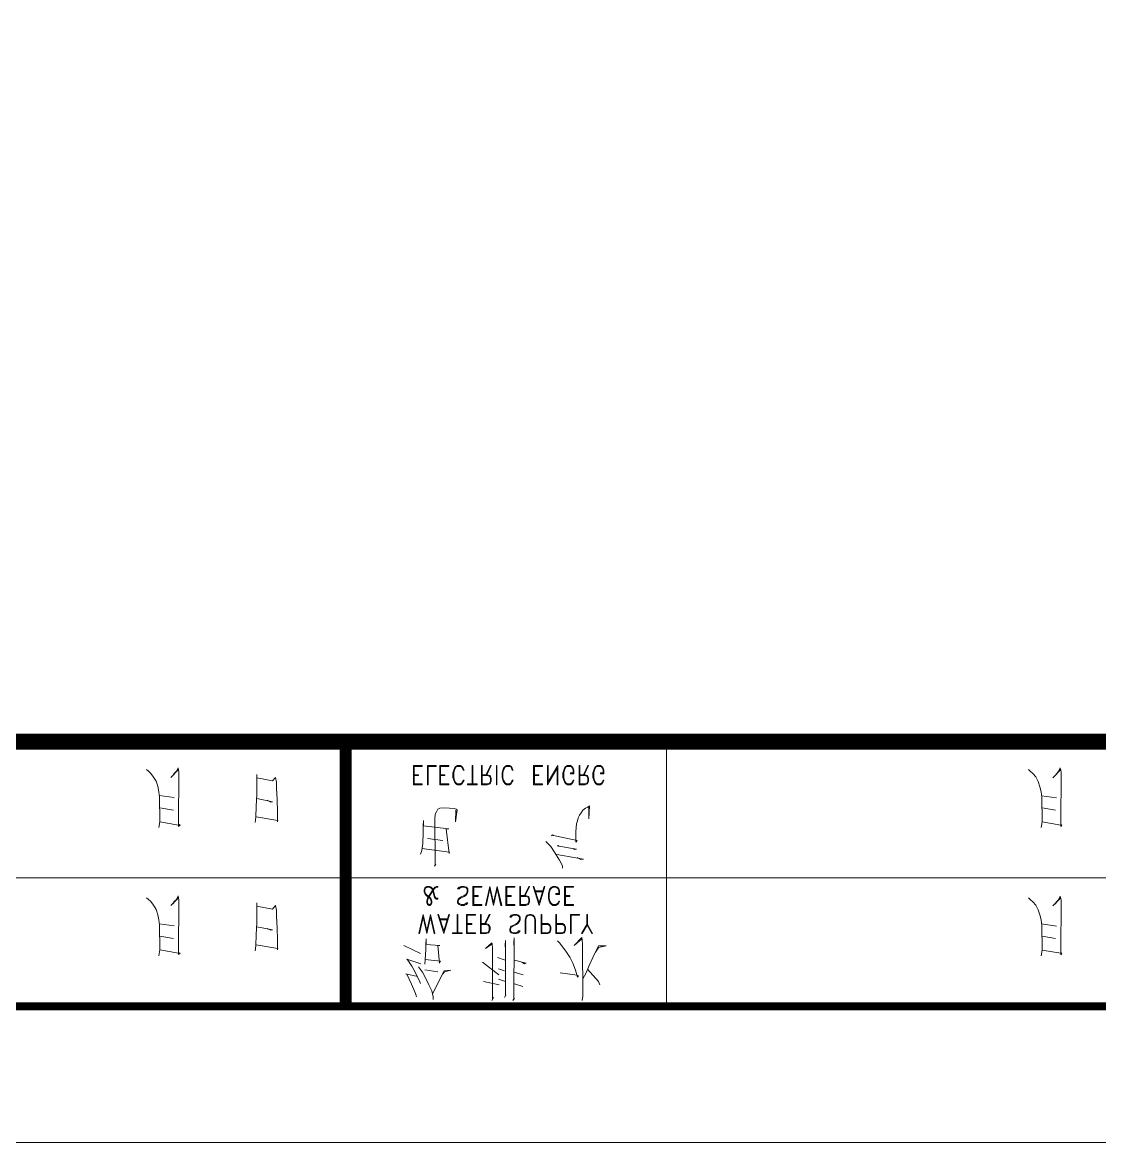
# Model space of a CAD drawing. Extents: x 1332633 to 1595679, y 264824 to 640777.
# Drawn here: x 1530234 to 1533592, y 266346 to 269838 of the extents above; entities that cross this region are included whole.
import ezdxf
from ezdxf.enums import TextEntityAlignment as Align

# ---------------------------------------------------------------- set-up
doc = ezdxf.new("R2010")
doc.units = 0
doc.header["$LTSCALE"] = 1000
doc.header["$MEASUREMENT"] = 0
doc.layers.add('_公共_图框', color=4, linetype='CONTINUOUS', lineweight=5)
doc.layers.add('A-Wall(建筑墙)', color=255, linetype='CONTINUOUS')
doc.styles.add('图框文字', font='SIMKAI.TTF')

# ---------------------------------------------------------------- blocks, each defined once
blk = doc.blocks.new('qqwqw')
at = {"layer": '_公共_图框'}
for p, q in [((-62250, 28600), (-62250, 17600)), ((-62489.8, 22579.4), (-62484.6, 22583.1)), ((-62484.6, 22579.4), (-62489.8, 22579.4)), ((-62484.6, 22583.1), (-62483.1, 22579.4)), ((-62475, 22521.5), (-62484.6, 22579.4)), ((-62483.1, 22579.4), (-62319.8, 22580.9)), ((-62431.2, 22521.5), (-62439.3, 22563.1)), ((-62400, 22566), (-62393.3, 22519.3)), ((-62336.9, 22554.2), (-62311.7, 22579.4)), ((-62327.2, 22564.6), (-62336.9, 22554.2)), ((-62325.8, 22564.6), (-62327.2, 22564.6)), ((-62318.3, 22572), (-62325.8, 22564.6)), ((-62319.8, 22580.9), (-62307.2, 22577.9)), ((-62307.2, 22577.9), (-62318.3, 22572)), ((-62089.7, 22579.4), (-62085.2, 22583.1)), ((-62085.2, 22579.4), (-62089.7, 22579.4)), ((-62085.2, 22583.1), (-62083.8, 22579.4)), ((-62075.6, 22521.5), (-62085.2, 22579.4)), ((-62083.8, 22579.4), (-61919.7, 22580.9)), ((-62031.8, 22521.5), (-62039.2, 22563.1)), ((-61999.9, 22566), (-61993.9, 22519.3)), ((-61937.5, 22554.2), (-61912.3, 22579.4)), ((-61927.9, 22564.6), (-61937.5, 22554.2)), ((-61926.4, 22564.6), (-61927.9, 22564.6)), ((-61918.2, 22572), (-61926.4, 22564.6)), ((-61919.7, 22580.9), (-61907.1, 22577.9)), ((-61907.1, 22577.9), (-61918.2, 22572)), ((-62492.8, 22517.8), (-62475, 22521.5)), ((-62475, 22521.5), (-62492.8, 22517.8)), ((-62446.8, 22521.5), (-62475, 22521.5)), ((-62423.7, 22520), (-62446.8, 22521.5)), ((-62420, 22520), (-62423.7, 22520)), ((-62398.5, 22520), (-62420, 22520)), ((-62380.7, 22517.8), (-62398.5, 22520)), ((-62365.1, 22514.1), (-62380.7, 22517.8)), ((-62349.5, 22508.9), (-62365.1, 22514.1)), ((-62335.4, 22501.5), (-62349.5, 22508.9)), ((-62324.3, 22492.5), (-62335.4, 22501.5)), ((-62318.3, 22485.1), (-62324.3, 22492.5)), ((-62092.7, 22517.8), (-62075.6, 22521.5)), ((-62075.6, 22521.5), (-62092.7, 22517.8)), ((-62047.4, 22521.5), (-62075.6, 22521.5)), ((-62023.6, 22520), (-62047.4, 22521.5)), ((-62020.7, 22520), (-62023.6, 22520)), ((-61998.4, 22520), (-62020.7, 22520)), ((-61981.3, 22517.8), (-61998.4, 22520)), ((-61965.7, 22514.1), (-61981.3, 22517.8)), ((-61949.4, 22508.9), (-61965.7, 22514.1)), ((-61935.3, 22501.5), (-61949.4, 22508.9)), ((-61924.9, 22492.5), (-61935.3, 22501.5)), ((-61918.2, 22485.1), (-61924.9, 22492.5)), ((-62311.7, 22478.4), (-62318.3, 22485.1)), ((-61912.3, 22478.4), (-61918.2, 22485.1)), ((-61825, 21350), (-62650, 21350)), ((-62461.9, 21162.3), (-62466.6, 21138.6)), ((-62461.9, 21138.6), (-62461.9, 21162.3)), ((-62583.4, 21142.6), (-62572.4, 21138.6)), ((-62572.4, 21138.6), (-62534.2, 21104.4)), ((-62498.4, 21121.2), (-62471.8, 21133.4)), ((-62481, 21128.7), (-62465.4, 21139.7)), ((-62471.8, 21133.4), (-62461.9, 21138.6)), ((-61956.6, 21149), (-61959.5, 21144.3)), ((-61959.5, 21144.3), (-61959.5, 21135.1)), ((-61959.5, 21135.1), (-61956.6, 21130.5)), ((-61950.8, 21153), (-61956.6, 21149)), ((-61953.7, 21149), (-61956.6, 21144.3)), ((-61956.6, 21144.3), (-61956.6, 21135.1)), ((-61956.6, 21135.1), (-61953.7, 21130.5)), ((-61956.6, 21130.5), (-61950.8, 21125.8)), ((-61950.8, 21150.7), (-61953.7, 21149)), ((-61953.7, 21130.5), (-61950.8, 21128.2)), ((-61945.6, 21155.3), (-61950.8, 21153)), ((-61945.6, 21153), (-61950.8, 21150.7)), ((-61950.8, 21128.2), (-61945.6, 21125.8)), ((-61950.8, 21125.8), (-61945.6, 21123.5)), ((-61945.6, 21155.3), (-61945.6, 21153)), ((-61945.6, 21125.8), (-61936.9, 21123.5)), ((-61925.4, 21155.3), (-61925.4, 21144.3)), ((-61913.8, 21155.3), (-61925.4, 21155.3)), ((-61922.5, 21144.3), (-61925.4, 21144.3)), ((-61922.5, 21153), (-61922.5, 21144.3)), ((-61913.8, 21153), (-61922.5, 21153)), ((-61922.5, 21123.5), (-61913.8, 21125.8)), ((-61908, 21153), (-61913.8, 21155.3)), ((-61908, 21150.7), (-61913.8, 21153)), ((-61913.8, 21125.8), (-61908, 21128.2)), ((-61913.8, 21123.5), (-61908, 21125.8)), ((-61902.8, 21149), (-61908, 21153)), ((-61905.1, 21149), (-61908, 21150.7)), ((-61908, 21128.2), (-61905.1, 21130.5)), ((-61908, 21125.8), (-61902.8, 21130.5)), ((-61902.8, 21144.3), (-61905.1, 21149)), ((-61905.1, 21130.5), (-61902.8, 21135.1)), ((-61899.9, 21144.3), (-61902.8, 21149)), ((-61902.8, 21135.1), (-61902.8, 21144.3)), ((-61902.8, 21130.5), (-61899.9, 21135.1)), ((-61899.9, 21135.1), (-61899.9, 21144.3)), ((-62564.3, 21089.4), (-62545.8, 21099.8)), ((-62545.8, 21099.8), (-62523.2, 21109.7)), ((-62523.2, 21109.7), (-62498.4, 21121.2)), ((-62423.2, 21120.1), (-62394.9, 21103.9)), ((-62423.2, 21120.1), (-62423.2, 21117.7)), ((-62423.2, 21117.7), (-62394.9, 21101.6)), ((-62423.2, 21087.7), (-62394.9, 21103.9)), ((-62423.2, 21085.4), (-62394.9, 21101.6)), ((-62394.9, 21103.9), (-62363.6, 21103.9)), ((-62394.9, 21101.6), (-62363.6, 21101.6)), ((-62363.6, 21101.6), (-62363.6, 21103.9)), ((-62191.3, 21091.1), (-62193.1, 21083.6)), ((-62177.5, 21008.5), (-62191.3, 21091.1)), ((-62024.8, 21110.2), (-62065.9, 21107.9)), ((-62065.9, 21107.9), (-62029.4, 21107.9)), ((-62038.7, 21090), (-62032.9, 21097.5)), ((-62032.9, 21097.5), (-62029.4, 21105)), ((-62029.4, 21105), (-62024.8, 21110.2)), ((-61959.5, 21096.4), (-61956.6, 21102.7)), ((-61959.5, 21077.8), (-61959.5, 21096.4)), ((-61956.6, 21102.7), (-61953.7, 21105)), ((-61956.6, 21096.4), (-61953.7, 21102.7)), ((-61956.6, 21080.2), (-61956.6, 21096.4)), ((-61953.7, 21105), (-61948.5, 21107.3)), ((-61953.7, 21102.7), (-61948.5, 21105)), ((-61948.5, 21107.3), (-61939.8, 21107.3)), ((-61948.5, 21105), (-61939.8, 21105)), ((-61945.6, 21123.5), (-61936.9, 21121.2)), ((-61939.8, 21107.3), (-61934, 21105)), ((-61939.8, 21105), (-61934, 21102.7)), ((-61936.9, 21123.5), (-61922.5, 21123.5)), ((-61936.9, 21121.2), (-61922.5, 21121.2)), ((-61934, 21105), (-61931.1, 21102.7)), ((-61934, 21102.7), (-61931.1, 21096.4)), ((-61931.1, 21102.7), (-61928.2, 21096.4)), ((-61931.1, 21096.4), (-61931.1, 21080.2)), ((-61899.9, 21107.3), (-61928.2, 21094)), ((-61928.2, 21091.7), (-61899.9, 21105)), ((-61928.2, 21096.4), (-61928.2, 21080.2)), ((-61922.5, 21121.2), (-61913.8, 21123.5)), ((-61899.9, 21105), (-61899.9, 21107.3)), ((-62631.9, 21087.1), (-62618.1, 21089.4)), ((-62618.1, 21089.4), (-62457.3, 21088.3)), ((-62555, 21075.5), (-62559.7, 21073.2)), ((-62559.7, 21073.2), (-62537.7, 21066.9)), ((-62553.3, 21072.1), (-62555, 21075.5)), ((-62545.8, 21018.9), (-62553.3, 21072.1)), ((-62537.7, 21066.9), (-62515.7, 21058.2)), ((-62515.7, 21058.2), (-62496.6, 21048.9)), ((-62460.8, 21062.8), (-62440, 21085.9)), ((-62435.3, 21085.9), (-62460.8, 21062.8)), ((-62457.3, 21088.3), (-62443.4, 21087.1)), ((-62443.4, 21087.1), (-62435.3, 21085.9)), ((-62423.2, 21085.4), (-62423.2, 21087.7)), ((-62366.5, 21079), (-62363.6, 21079)), ((-62366.5, 21053.6), (-62366.5, 21079)), ((-62363.6, 21079), (-62363.6, 21051.3)), ((-62333, 21060.5), (-62335.9, 21060.5)), ((-62335.9, 21032.7), (-62335.9, 21060.5)), ((-62333, 21035.1), (-62333, 21060.5)), ((-62278.6, 21060.5), (-62276.3, 21060.5)), ((-62278.6, 21035.1), (-62278.6, 21060.5)), ((-62276.3, 21060.5), (-62276.3, 21032.7)), ((-62193.1, 21083.6), (-62186.7, 21071.5)), ((-62160.1, 21069.8), (-62161.8, 21065.1)), ((-62161.8, 21065.1), (-62158.4, 21059.9)), ((-62150.9, 21014.8), (-62160.1, 21069.8)), ((-62133.5, 21071.5), (-62138.1, 21067.4)), ((-62138.1, 21067.4), (-62130, 21067.4)), ((-62117.3, 20998.1), (-62133.5, 21071.5)), ((-62130, 21067.4), (-62106.3, 21067.4)), ((-62106.3, 21067.4), (-62092.5, 21068.6)), ((-62092.5, 21068.6), (-62081.5, 21069.8)), ((-62081.5, 21069.8), (-62072.2, 21072.6)), ((-62072.2, 21072.6), (-62062.4, 21075)), ((-62062.4, 21075), (-62054.9, 21079)), ((-62054.9, 21079), (-62046.8, 21084.8)), ((-62046.8, 21084.8), (-62038.7, 21090)), ((-61959.5, 21077.8), (-61899.9, 21077.8)), ((-61956.6, 21080.2), (-61899.9, 21080.2)), ((-61950.8, 21059.3), (-61956.6, 21055.3)), ((-61950.8, 21057), (-61953.7, 21055.3)), ((-61945.6, 21061.7), (-61950.8, 21059.3)), ((-61945.6, 21059.3), (-61950.8, 21057)), ((-61945.6, 21061.7), (-61945.6, 21059.3)), ((-61925.4, 21061.7), (-61925.4, 21050.7)), ((-61913.8, 21061.7), (-61925.4, 21061.7)), ((-61922.5, 21059.3), (-61922.5, 21050.7)), ((-61913.8, 21059.3), (-61922.5, 21059.3)), ((-61908, 21059.3), (-61913.8, 21061.7)), ((-61908, 21057), (-61913.8, 21059.3)), ((-61902.8, 21055.3), (-61908, 21059.3)), ((-61905.1, 21055.3), (-61908, 21057)), ((-61899.9, 21080.2), (-61899.9, 21077.8)), ((-62496.6, 21048.9), (-62481, 21039.1)), ((-62481, 21039.1), (-62465.4, 21027.5)), ((-62465.4, 21027.5), (-62452.7, 21016.6)), ((-62423.2, 21053.6), (-62366.5, 21053.6)), ((-62423.2, 21051.3), (-62423.2, 21053.6)), ((-62363.6, 21051.3), (-62423.2, 21051.3)), ((-62423.2, 21026.4), (-62420.9, 21031)), ((-62423.2, 21005.6), (-62423.2, 21026.4)), ((-62420.9, 21031), (-62418, 21033.3)), ((-62420.9, 21026.4), (-62418, 21031)), ((-62420.9, 21007.9), (-62420.9, 21026.4)), ((-62418, 21033.3), (-62412.2, 21035.6)), ((-62418, 21031), (-62412.2, 21033.3)), ((-62412.2, 21035.6), (-62403.5, 21035.6)), ((-62412.2, 21033.3), (-62403.5, 21033.3)), ((-62403.5, 21035.6), (-62397.8, 21033.3)), ((-62403.5, 21033.3), (-62397.8, 21031)), ((-62397.8, 21033.3), (-62394.9, 21031)), ((-62397.8, 21031), (-62394.9, 21026.4)), ((-62394.9, 21031), (-62392, 21026.4)), ((-62394.9, 21026.4), (-62394.9, 21007.9)), ((-62392, 21026.4), (-62392, 21007.9)), ((-62363.6, 21051.3), (-62363.6, 21051.3)), ((-62335.9, 21032.7), (-62276.3, 21032.7)), ((-62333, 21035.1), (-62278.6, 21035.1)), ((-62307.6, 21048.9), (-62304.7, 21048.9)), ((-62307.6, 21035.1), (-62307.6, 21048.9)), ((-62304.7, 21048.9), (-62304.7, 21035.1)), ((-62219.7, 21025.8), (-62212.2, 21025.8)), ((-62212.2, 21025.8), (-62194.8, 21017.1)), ((-61956.6, 21055.3), (-61959.5, 21050.7)), ((-61959.5, 21050.7), (-61959.5, 21041.4)), ((-61959.5, 21041.4), (-61956.6, 21036.8)), ((-61953.7, 21055.3), (-61956.6, 21050.7)), ((-61956.6, 21050.7), (-61956.6, 21041.4)), ((-61956.6, 21041.4), (-61953.7, 21036.8)), ((-61956.6, 21036.8), (-61950.8, 21032.2)), ((-61953.7, 21036.8), (-61950.8, 21034.5)), ((-61950.8, 21034.5), (-61945.6, 21032.2)), ((-61950.8, 21032.2), (-61945.6, 21029.9)), ((-61945.6, 21032.2), (-61936.9, 21029.9)), ((-61945.6, 21029.9), (-61936.9, 21027.5)), ((-61936.9, 21029.9), (-61922.5, 21029.9)), ((-61936.9, 21027.5), (-61922.5, 21027.5)), ((-61922.5, 21050.7), (-61925.4, 21050.7)), ((-61922.5, 21029.9), (-61913.8, 21032.2)), ((-61922.5, 21027.5), (-61913.8, 21029.9)), ((-61913.8, 21032.2), (-61908, 21034.5)), ((-61913.8, 21029.9), (-61908, 21032.2)), ((-61908, 21034.5), (-61905.1, 21036.8)), ((-61908, 21032.2), (-61902.8, 21036.8)), ((-61902.8, 21050.7), (-61905.1, 21055.3)), ((-61905.1, 21036.8), (-61902.8, 21041.4)), ((-61899.9, 21050.7), (-61902.8, 21055.3)), ((-61902.8, 21041.4), (-61902.8, 21050.7)), ((-61902.8, 21036.8), (-61899.9, 21041.4)), ((-61899.9, 21041.4), (-61899.9, 21050.7)), ((-62452.7, 21016.6), (-62446.3, 21010.2)), ((-62423.2, 21005.6), (-62363.6, 21005.6)), ((-62420.9, 21007.9), (-62363.6, 21007.9)), ((-62420.9, 20985.3), (-62418, 20987.6)), ((-62418, 20987.6), (-62412.2, 20990)), ((-62418, 20985.3), (-62412.2, 20987.6)), ((-62412.2, 20990), (-62403.5, 20990)), ((-62412.2, 20987.6), (-62403.5, 20987.6)), ((-62403.5, 20990), (-62397.8, 20987.6)), ((-62403.5, 20987.6), (-62397.8, 20985.3)), ((-62397.8, 20987.6), (-62394.9, 20985.3)), ((-62363.6, 21007.9), (-62363.6, 21005.6)), ((-62333, 21010.2), (-62335.9, 21005.6)), ((-62335.9, 21005.6), (-62335.9, 20996.3)), ((-62335.9, 20996.3), (-62333, 20991.7)), ((-62327.2, 21014.8), (-62333, 21010.2)), ((-62330.1, 21010.2), (-62333, 21005.6)), ((-62333, 21005.6), (-62333, 20996.3)), ((-62333, 20996.3), (-62330.1, 20991.7)), ((-62333, 20991.7), (-62327.2, 20987.1)), ((-62327.2, 21012.5), (-62330.1, 21010.2)), ((-62330.1, 20991.7), (-62327.2, 20989.4)), ((-62322, 21017.1), (-62327.2, 21014.8)), ((-62322, 21014.8), (-62327.2, 21012.5)), ((-62327.2, 20989.4), (-62322, 20987.1)), ((-62327.2, 20987.1), (-62322, 20984.8)), ((-62322, 21017.1), (-62322, 21014.8)), ((-62322, 20987.1), (-62313.3, 20984.8)), ((-62301.8, 21017.1), (-62301.8, 21005.6)), ((-62290.2, 21017.1), (-62301.8, 21017.1)), ((-62298.9, 21005.6), (-62301.8, 21005.6)), ((-62298.9, 21014.8), (-62298.9, 21005.6)), ((-62290.2, 21014.8), (-62298.9, 21014.8)), ((-62298.9, 20984.8), (-62290.2, 20987.1)), ((-62284.4, 21014.8), (-62290.2, 21017.1)), ((-62284.4, 21012.5), (-62290.2, 21014.8)), ((-62290.2, 20987.1), (-62284.4, 20989.4)), ((-62290.2, 20984.8), (-62284.4, 20987.1)), ((-62278.6, 21010.2), (-62284.4, 21014.8)), ((-62281.5, 21010.2), (-62284.4, 21012.5)), ((-62284.4, 20989.4), (-62281.5, 20991.7)), ((-62284.4, 20987.1), (-62278.6, 20991.7)), ((-62278.6, 21005.6), (-62281.5, 21010.2)), ((-62281.5, 20991.7), (-62278.6, 20996.3)), ((-62276.3, 21005.6), (-62278.6, 21010.2)), ((-62278.6, 20996.3), (-62278.6, 21005.6)), ((-62278.6, 20991.7), (-62276.3, 20996.3)), ((-62276.3, 20996.3), (-62276.3, 21005.6)), ((-62194.8, 21017.1), (-62169.4, 21000.9)), ((-62169.4, 21000.9), (-62152, 20989.4)), ((-62152, 20989.4), (-62136.4, 20974.3)), ((-62149.1, 21013.1), (-62150.9, 21014.8)), ((-62150.9, 21010.8), (-62149.1, 21013.1)), ((-62119.1, 20991.7), (-62116.2, 20994.6)), ((-62116.2, 20994.6), (-62117.3, 20998.1)), ((-61959.5, 21011.4), (-61899.9, 21011.4)), ((-61959.5, 21009), (-61959.5, 21011.4)), ((-61908, 21009), (-61959.5, 21009)), ((-61959.5, 20979.6), (-61908, 21009)), ((-61950.8, 20981.9), (-61899.9, 21011.4)), ((-62423.2, 20980.7), (-62420.9, 20985.3)), ((-62423.2, 20959.9), (-62423.2, 20980.7)), ((-62423.2, 20959.9), (-62363.6, 20959.9)), ((-62420.9, 20980.7), (-62418, 20985.3)), ((-62420.9, 20962.2), (-62420.9, 20980.7)), ((-62420.9, 20962.2), (-62363.6, 20962.2)), ((-62397.8, 20985.3), (-62394.9, 20980.7)), ((-62394.9, 20985.3), (-62392, 20980.7)), ((-62394.9, 20980.7), (-62394.9, 20962.2)), ((-62392, 20980.7), (-62392, 20962.2)), ((-62363.6, 20962.2), (-62363.6, 20959.9)), ((-62276.3, 20971.5), (-62335.9, 20953)), ((-62335.9, 20953), (-62276.3, 20934.5)), ((-62327.2, 20953), (-62276.3, 20969.1)), ((-62327.2, 20953), (-62276.3, 20936.8)), ((-62322, 20984.8), (-62313.3, 20982.4)), ((-62313.3, 20984.8), (-62298.9, 20984.8)), ((-62313.3, 20982.4), (-62298.9, 20982.4)), ((-62298.9, 20982.4), (-62290.2, 20984.8)), ((-62293.1, 20941.4), (-62293.1, 20964.5)), ((-62290.2, 20939.1), (-62290.2, 20966.8)), ((-62276.3, 20969.1), (-62276.3, 20971.5)), ((-61959.5, 20979.6), (-61899.9, 20979.6)), ((-61956.6, 20963.4), (-61959.5, 20963.4)), ((-61959.5, 20936.2), (-61959.5, 20963.4)), ((-61956.6, 20938.5), (-61956.6, 20963.4)), ((-61950.8, 20981.9), (-61899.9, 20981.9)), ((-61931.1, 20952.4), (-61928.2, 20952.4)), ((-61931.1, 20938.5), (-61931.1, 20952.4)), ((-61928.2, 20952.4), (-61928.2, 20938.5)), ((-61902.8, 20963.4), (-61899.9, 20963.4)), ((-61902.8, 20938.5), (-61902.8, 20963.4)), ((-61899.9, 20981.9), (-61899.9, 20979.6)), ((-61899.9, 20963.4), (-61899.9, 20936.2)), ((-62423.2, 20939.7), (-62423.2, 20942)), ((-62380.4, 20942), (-62423.2, 20942)), ((-62380.4, 20939.7), (-62423.2, 20939.7)), ((-62372.3, 20939.7), (-62380.4, 20942)), ((-62372.3, 20937.3), (-62380.4, 20939.7)), ((-62366.5, 20935), (-62372.3, 20939.7)), ((-62369.4, 20935), (-62372.3, 20937.3)), ((-62372.3, 20914.2), (-62369.4, 20916.5)), ((-62372.3, 20911.9), (-62366.5, 20916.5)), ((-62366.5, 20928.1), (-62369.4, 20935)), ((-62369.4, 20916.5), (-62366.5, 20923.5)), ((-62363.6, 20928.1), (-62366.5, 20935)), ((-62366.5, 20923.5), (-62366.5, 20928.1)), ((-62366.5, 20916.5), (-62363.6, 20923.5)), ((-62363.6, 20923.5), (-62363.6, 20928.1)), ((-62335.9, 20911.9), (-62333, 20918.8)), ((-62333, 20918.8), (-62330.1, 20921.2)), ((-62333, 20911.9), (-62330.1, 20918.8)), ((-62330.1, 20921.2), (-62324.3, 20923.5)), ((-62330.1, 20918.8), (-62324.3, 20921.2)), ((-62324.3, 20923.5), (-62316.2, 20923.5)), ((-62324.3, 20921.2), (-62316.2, 20921.2)), ((-62316.2, 20923.5), (-62310.5, 20921.2)), ((-62316.2, 20921.2), (-62310.5, 20918.8)), ((-62310.5, 20921.2), (-62307.6, 20918.8)), ((-62310.5, 20918.8), (-62307.6, 20911.9)), ((-62307.6, 20918.8), (-62304.7, 20911.9)), ((-62276.3, 20923.5), (-62304.7, 20909.6)), ((-62304.7, 20907.3), (-62276.3, 20921.2)), ((-62276.3, 20936.8), (-62276.3, 20934.5)), ((-62276.3, 20921.2), (-62276.3, 20923.5)), ((-61959.5, 20936.2), (-61899.9, 20936.2)), ((-61956.6, 20938.5), (-61902.8, 20938.5)), ((-62579.9, 20876.6), (-62588, 20902.1)), ((-62551.6, 20903.2), (-62544.1, 20875.5)), ((-62515.7, 20913.1), (-62517.5, 20907.9)), ((-62517.5, 20907.9), (-62512.3, 20899.2)), ((-62505.9, 20876.6), (-62515.7, 20913.1)), ((-62423.2, 20911.9), (-62380.4, 20911.9)), ((-62423.2, 20909.6), (-62423.2, 20911.9)), ((-62423.2, 20909.6), (-62380.4, 20909.6)), ((-62420.9, 20889.3), (-62423.2, 20882.4)), ((-62423.2, 20882.4), (-62423.2, 20873.2)), ((-62415.1, 20894), (-62420.9, 20889.3)), ((-62418, 20887), (-62420.9, 20882.4)), ((-62420.9, 20882.4), (-62420.9, 20873.2)), ((-62415.1, 20889.3), (-62418, 20887)), ((-62415.1, 20894), (-62415.1, 20889.3)), ((-62400.7, 20870.8), (-62394.9, 20882.4)), ((-62397.8, 20870.8), (-62392, 20882.4)), ((-62394.9, 20882.4), (-62392, 20887)), ((-62392, 20887), (-62386.2, 20891.7)), ((-62392, 20882.4), (-62389.1, 20887)), ((-62389.1, 20887), (-62386.2, 20889.3)), ((-62386.2, 20891.7), (-62380.4, 20894)), ((-62386.2, 20889.3), (-62380.4, 20891.7)), ((-62380.4, 20911.9), (-62372.3, 20914.2)), ((-62380.4, 20909.6), (-62372.3, 20911.9)), ((-62380.4, 20894), (-62372.3, 20894)), ((-62380.4, 20891.7), (-62372.3, 20891.7)), ((-62372.3, 20894), (-62366.5, 20889.3)), ((-62372.3, 20891.7), (-62369.4, 20889.3)), ((-62369.4, 20889.3), (-62366.5, 20882.4)), ((-62366.5, 20889.3), (-62363.6, 20882.4)), ((-62366.5, 20882.4), (-62366.5, 20873.2)), ((-62363.6, 20882.4), (-62363.6, 20873.2)), ((-62335.9, 20893.4), (-62335.9, 20911.9)), ((-62335.9, 20893.4), (-62276.3, 20893.4)), ((-62333, 20895.7), (-62333, 20911.9)), ((-62333, 20895.7), (-62276.3, 20895.7)), ((-62307.6, 20911.9), (-62307.6, 20895.7)), ((-62304.7, 20911.9), (-62304.7, 20895.7)), ((-62276.3, 20895.7), (-62276.3, 20893.4)), ((-62631.9, 20871.4), (-62624.4, 20876.6)), ((-62624.4, 20876.6), (-62627.3, 20874.3)), ((-62627.3, 20874.3), (-62437.1, 20875.5)), ((-62622.7, 20845.4), (-62614.6, 20850)), ((-62614.6, 20850), (-62618.1, 20848.9)), ((-62618.1, 20848.9), (-62444.6, 20848.9)), ((-62566, 20826.3), (-62572.4, 20848.9)), ((-62498.4, 20824), (-62505.9, 20847.7)), ((-62459.1, 20847.7), (-62471.8, 20848.9)), ((-62452.7, 20874.3), (-62468.3, 20875.5)), ((-62444.6, 20848.9), (-62459.1, 20847.7)), ((-62437.1, 20875.5), (-62452.7, 20874.3)), ((-62423.2, 20873.2), (-62420.9, 20866.2)), ((-62420.9, 20873.2), (-62418, 20866.2)), ((-62420.9, 20866.2), (-62415.1, 20861.6)), ((-62418, 20866.2), (-62415.1, 20863.9)), ((-62415.1, 20863.9), (-62409.3, 20863.9)), ((-62415.1, 20861.6), (-62409.3, 20861.6)), ((-62409.3, 20863.9), (-62403.5, 20866.2)), ((-62409.3, 20861.6), (-62403.5, 20863.9)), ((-62403.5, 20866.2), (-62400.7, 20870.8)), ((-62403.5, 20863.9), (-62400.7, 20866.2)), ((-62400.7, 20866.2), (-62397.8, 20870.8)), ((-62369.4, 20868.5), (-62372.3, 20866.2)), ((-62366.5, 20866.2), (-62372.3, 20861.6)), ((-62372.3, 20866.2), (-62372.3, 20861.6)), ((-62366.5, 20873.2), (-62369.4, 20868.5)), ((-62363.6, 20873.2), (-62366.5, 20866.2)), ((-62333, 20877.8), (-62335.9, 20877.8)), ((-62335.9, 20850), (-62335.9, 20877.8)), ((-62335.9, 20850), (-62276.3, 20850)), ((-62333, 20852.3), (-62333, 20877.8)), ((-62333, 20852.3), (-62278.6, 20852.3)), ((-62307.6, 20866.2), (-62304.7, 20866.2)), ((-62307.6, 20852.3), (-62307.6, 20866.2)), ((-62304.7, 20866.2), (-62304.7, 20852.3)), ((-62278.6, 20877.8), (-62276.3, 20877.8)), ((-62278.6, 20852.3), (-62278.6, 20877.8)), ((-62276.3, 20877.8), (-62276.3, 20850)), ((-61956.6, 20865.6), (-61959.5, 20861)), ((-61959.5, 20861), (-61959.5, 20851.8)), ((-61959.5, 20851.8), (-61956.6, 20847.1)), ((-61950.8, 20869.7), (-61956.6, 20865.6)), ((-61953.7, 20865.6), (-61956.6, 20861)), ((-61956.6, 20861), (-61956.6, 20851.8)), ((-61956.6, 20851.8), (-61953.7, 20847.1)), ((-61956.6, 20847.1), (-61950.8, 20842.5)), ((-61950.8, 20867.4), (-61953.7, 20865.6)), ((-61953.7, 20847.1), (-61945.6, 20842.5)), ((-61945.6, 20872), (-61950.8, 20869.7)), ((-61945.6, 20869.7), (-61950.8, 20867.4)), ((-61945.6, 20872), (-61945.6, 20869.7)), ((-61908, 20869.7), (-61913.8, 20872)), ((-61913.8, 20869.7), (-61913.8, 20872)), ((-61908, 20867.4), (-61913.8, 20869.7)), ((-61913.8, 20842.5), (-61905.1, 20847.1)), ((-61902.8, 20865.6), (-61908, 20869.7)), ((-61905.1, 20865.6), (-61908, 20867.4)), ((-61908, 20842.5), (-61902.8, 20847.1)), ((-61902.8, 20861), (-61905.1, 20865.6)), ((-61905.1, 20847.1), (-61902.8, 20851.8)), ((-61899.9, 20861), (-61902.8, 20865.6)), ((-61902.8, 20851.8), (-61902.8, 20861)), ((-61902.8, 20847.1), (-61899.9, 20851.8)), ((-61899.9, 20851.8), (-61899.9, 20861)), ((-62631.9, 20806.1), (-62622.7, 20811.3)), ((-62622.7, 20811.3), (-62627.3, 20808.4)), ((-62572.4, 20779.5), (-62583.4, 20828.6)), ((-62512.3, 20777.2), (-62551.6, 20827.5)), ((-62539.4, 20845.4), (-62533.1, 20826.3)), ((-62335.9, 20836.7), (-62276.3, 20822.9)), ((-62335.9, 20836.7), (-62335.9, 20834.4)), ((-62335.9, 20834.4), (-62284.4, 20822.9)), ((-62335.9, 20811.3), (-62284.4, 20822.9)), ((-62284.4, 20799.7), (-62335.9, 20811.3)), ((-62327.2, 20811.3), (-62276.3, 20822.9)), ((-62276.3, 20799.7), (-62327.2, 20811.3)), ((-61959.5, 20821.7), (-61899.9, 20821.7)), ((-61959.5, 20820), (-61959.5, 20821.7)), ((-61959.5, 20820), (-61899.9, 20820)), ((-61950.8, 20842.5), (-61945.6, 20840.2)), ((-61945.6, 20842.5), (-61936.9, 20840.2)), ((-61945.6, 20840.2), (-61936.9, 20837.9)), ((-61936.9, 20840.2), (-61922.5, 20840.2)), ((-61936.9, 20837.9), (-61922.5, 20837.9)), ((-61922.5, 20840.2), (-61913.8, 20842.5)), ((-61922.5, 20837.9), (-61913.8, 20840.2)), ((-61913.8, 20840.2), (-61908, 20842.5)), ((-61899.9, 20820), (-61899.9, 20821.7)), ((-62627.3, 20808.4), (-62470, 20808.4)), ((-62470, 20808.4), (-62455.6, 20807.2)), ((-62470, 20785.8), (-62455.6, 20807.2)), ((-62452.7, 20806.1), (-62470, 20785.8)), ((-62455.6, 20807.2), (-62452.7, 20806.1)), ((-62423.2, 20788.7), (-62420.9, 20795.7)), ((-62423.2, 20770.2), (-62423.2, 20788.7)), ((-62420.9, 20795.7), (-62418, 20798)), ((-62420.9, 20788.7), (-62418, 20795.7)), ((-62420.9, 20772.5), (-62420.9, 20788.7)), ((-62418, 20798), (-62412.2, 20800.3)), ((-62418, 20795.7), (-62412.2, 20798)), ((-62412.2, 20800.3), (-62403.5, 20800.3)), ((-62412.2, 20798), (-62403.5, 20798)), ((-62403.5, 20800.3), (-62397.8, 20798)), ((-62403.5, 20798), (-62397.8, 20795.7)), ((-62397.8, 20798), (-62394.9, 20795.7)), ((-62397.8, 20795.7), (-62394.9, 20788.7)), ((-62394.9, 20795.7), (-62392, 20788.7)), ((-62394.9, 20788.7), (-62394.9, 20772.5)), ((-62363.6, 20800.3), (-62392, 20786.4)), ((-62392, 20784.1), (-62363.6, 20798)), ((-62392, 20788.7), (-62392, 20772.5)), ((-62363.6, 20798), (-62363.6, 20800.3)), ((-62335.9, 20788.7), (-62284.4, 20799.7)), ((-62276.3, 20799.7), (-62335.9, 20786.4)), ((-62335.9, 20786.4), (-62335.9, 20788.7)), ((-61959.5, 20792.2), (-61956.6, 20799.1)), ((-61959.5, 20773.7), (-61959.5, 20792.2)), ((-61956.6, 20799.1), (-61953.7, 20801.5)), ((-61956.6, 20792.2), (-61953.7, 20799.1)), ((-61956.6, 20776), (-61956.6, 20792.2)), ((-61953.7, 20801.5), (-61948.5, 20803.8)), ((-61953.7, 20799.1), (-61948.5, 20801.5)), ((-61948.5, 20803.8), (-61939.8, 20803.8)), ((-61948.5, 20801.5), (-61939.8, 20801.5)), ((-61939.8, 20803.8), (-61934, 20801.5)), ((-61939.8, 20801.5), (-61934, 20799.1)), ((-61934, 20801.5), (-61931.1, 20799.1)), ((-61934, 20799.1), (-61931.1, 20792.2)), ((-61931.1, 20799.1), (-61928.2, 20792.2)), ((-61931.1, 20792.2), (-61931.1, 20776)), ((-61899.9, 20803.8), (-61928.2, 20789.9)), ((-61928.2, 20787.6), (-61899.9, 20801.5)), ((-61928.2, 20792.2), (-61928.2, 20776)), ((-61899.9, 20801.5), (-61899.9, 20803.8)), ((-62423.2, 20770.2), (-62363.6, 20770.2)), ((-62420.9, 20754.6), (-62423.2, 20754.6)), ((-62423.2, 20726.9), (-62423.2, 20754.6)), ((-62420.9, 20772.5), (-62363.6, 20772.5)), ((-62420.9, 20729.2), (-62420.9, 20754.6)), ((-62394.9, 20743.1), (-62392, 20743.1)), ((-62394.9, 20729.2), (-62394.9, 20743.1)), ((-62392, 20743.1), (-62392, 20729.2)), ((-62366.5, 20754.6), (-62363.6, 20754.6)), ((-62366.5, 20729.2), (-62366.5, 20754.6)), ((-62363.6, 20772.5), (-62363.6, 20770.2)), ((-62363.6, 20754.6), (-62363.6, 20726.9)), ((-62333, 20774.9), (-62335.9, 20774.9)), ((-62335.9, 20747.1), (-62335.9, 20774.9)), ((-62335.9, 20747.1), (-62276.3, 20747.1)), ((-62333, 20749.4), (-62333, 20774.9)), ((-62333, 20749.4), (-62278.6, 20749.4)), ((-62307.6, 20763.3), (-62304.7, 20763.3)), ((-62307.6, 20749.4), (-62307.6, 20763.3)), ((-62304.7, 20763.3), (-62304.7, 20749.4)), ((-62278.6, 20774.9), (-62276.3, 20774.9)), ((-62278.6, 20749.4), (-62278.6, 20774.9)), ((-62276.3, 20774.9), (-62276.3, 20747.1)), ((-61959.5, 20773.7), (-61899.9, 20773.7)), ((-61959.5, 20760.4), (-61956.6, 20760.4)), ((-61959.5, 20730.3), (-61959.5, 20760.4)), ((-61956.6, 20776), (-61899.9, 20776)), ((-61956.6, 20730.3), (-61956.6, 20760.4)), ((-61956.6, 20746.5), (-61899.9, 20746.5)), ((-61956.6, 20744.2), (-61899.9, 20744.2)), ((-61899.9, 20776), (-61899.9, 20773.7)), ((-61899.9, 20746.5), (-61899.9, 20744.2)), ((-62423.2, 20726.9), (-62363.6, 20726.9)), ((-62423.2, 20713), (-62420.9, 20713)), ((-62423.2, 20683.5), (-62423.2, 20713)), ((-62420.9, 20729.2), (-62366.5, 20729.2)), ((-62420.9, 20683.5), (-62420.9, 20713)), ((-62333, 20726.9), (-62335.9, 20719.9)), ((-62335.9, 20719.9), (-62335.9, 20710.7)), ((-62335.9, 20710.7), (-62333, 20703.7)), ((-62327.2, 20731.5), (-62333, 20726.9)), ((-62330.1, 20724.6), (-62333, 20719.9)), ((-62333, 20719.9), (-62333, 20710.7)), ((-62333, 20710.7), (-62330.1, 20703.7)), ((-62327.2, 20726.9), (-62330.1, 20724.6)), ((-62327.2, 20731.5), (-62327.2, 20726.9)), ((-62316.2, 20703.7), (-62313.3, 20708.4)), ((-62313.3, 20708.4), (-62307.6, 20719.9)), ((-62313.3, 20703.7), (-62310.5, 20708.4)), ((-62310.5, 20708.4), (-62304.7, 20719.9)), ((-62307.6, 20719.9), (-62304.7, 20724.6)), ((-62304.7, 20724.6), (-62298.9, 20729.2)), ((-62304.7, 20719.9), (-62301.8, 20724.6)), ((-62301.8, 20724.6), (-62298.9, 20726.9)), ((-62298.9, 20729.2), (-62293.1, 20731.5)), ((-62298.9, 20726.9), (-62293.1, 20729.2)), ((-62293.1, 20731.5), (-62284.4, 20731.5)), ((-62293.1, 20729.2), (-62284.4, 20729.2)), ((-62284.4, 20731.5), (-62278.6, 20726.9)), ((-62284.4, 20729.2), (-62281.5, 20726.9)), ((-62281.5, 20726.9), (-62278.6, 20719.9)), ((-62278.6, 20710.7), (-62281.5, 20706.1)), ((-62278.6, 20726.9), (-62276.3, 20719.9)), ((-62278.6, 20719.9), (-62278.6, 20710.7)), ((-62276.3, 20710.7), (-62278.6, 20703.7)), ((-62276.3, 20719.9), (-62276.3, 20710.7)), ((-61959.5, 20730.3), (-61956.6, 20730.3)), ((-61956.6, 20712.4), (-61959.5, 20707.8)), ((-61959.5, 20707.8), (-61959.5, 20698.5)), ((-61950.8, 20717), (-61956.6, 20712.4)), ((-61953.7, 20712.4), (-61956.6, 20707.8)), ((-61956.6, 20707.8), (-61956.6, 20698.5)), ((-61950.8, 20714.7), (-61953.7, 20712.4)), ((-61945.6, 20719.4), (-61950.8, 20717)), ((-61945.6, 20717), (-61950.8, 20714.7)), ((-61945.6, 20719.4), (-61945.6, 20717)), ((-61913.8, 20717), (-61913.8, 20719.4)), ((-61908, 20717), (-61913.8, 20719.4)), ((-61908, 20714.7), (-61913.8, 20717)), ((-61902.8, 20712.4), (-61908, 20717)), ((-61905.1, 20712.4), (-61908, 20714.7)), ((-61902.8, 20707.8), (-61905.1, 20712.4)), ((-61899.9, 20707.8), (-61902.8, 20712.4)), ((-61902.8, 20698.5), (-61902.8, 20707.8)), ((-61899.9, 20698.5), (-61899.9, 20707.8)), ((-62537.7, 20677.7), (-62542.3, 20658.6)), ((-62539.4, 20657.5), (-62537.7, 20677.7)), ((-62423.2, 20683.5), (-62420.9, 20683.5)), ((-62363.6, 20674.3), (-62423.2, 20656.3)), ((-62420.9, 20699.7), (-62363.6, 20699.7)), ((-62420.9, 20697.4), (-62363.6, 20697.4)), ((-62415.1, 20656.3), (-62363.6, 20671.9)), ((-62363.6, 20699.7), (-62363.6, 20697.4)), ((-62363.6, 20671.9), (-62363.6, 20674.3)), ((-62333, 20703.7), (-62327.2, 20699.1)), ((-62330.1, 20703.7), (-62327.2, 20701.4)), ((-62327.2, 20701.4), (-62322, 20701.4)), ((-62327.2, 20699.1), (-62322, 20699.1)), ((-62322, 20701.4), (-62316.2, 20703.7)), ((-62322, 20699.1), (-62316.2, 20701.4)), ((-62316.2, 20701.4), (-62313.3, 20703.7)), ((-62281.5, 20706.1), (-62284.4, 20703.7)), ((-62278.6, 20703.7), (-62284.4, 20699.1)), ((-62284.4, 20703.7), (-62284.4, 20699.1)), ((-62174, 20673.1), (-62169.4, 20674.3)), ((-62097.1, 20663.3), (-62174, 20673.1)), ((-62169.4, 20674.3), (-62158.4, 20587.5)), ((-62097.1, 20671.9), (-62097.1, 20663.3)), ((-62087.8, 20591.6), (-62097.1, 20671.9)), ((-62037.5, 20697.4), (-62075.1, 20692.2)), ((-62075.1, 20692.2), (-62038.7, 20693.3)), ((-62035.8, 20694.5), (-62037.5, 20697.4)), ((-62034.1, 20689.9), (-62035.8, 20694.5)), ((-62031.2, 20658.1), (-62034.1, 20689.9)), ((-61959.5, 20698.5), (-61956.6, 20693.9)), ((-61956.6, 20671.4), (-61959.5, 20671.4)), ((-61959.5, 20643.6), (-61959.5, 20671.4)), ((-61956.6, 20698.5), (-61953.7, 20693.9)), ((-61956.6, 20693.9), (-61950.8, 20689.3)), ((-61956.6, 20645.9), (-61956.6, 20671.4)), ((-61953.7, 20693.9), (-61945.6, 20689.3)), ((-61950.8, 20689.3), (-61945.6, 20687)), ((-61945.6, 20689.3), (-61936.9, 20687)), ((-61945.6, 20687), (-61936.9, 20684.7)), ((-61936.9, 20687), (-61922.5, 20687)), ((-61936.9, 20684.7), (-61922.5, 20684.7)), ((-61922.5, 20687), (-61913.8, 20689.3)), ((-61922.5, 20684.7), (-61913.8, 20687)), ((-61913.8, 20689.3), (-61905.1, 20693.9)), ((-61913.8, 20687), (-61908, 20689.3)), ((-61908, 20689.3), (-61902.8, 20693.9)), ((-61905.1, 20693.9), (-61902.8, 20698.5)), ((-61902.8, 20693.9), (-61899.9, 20698.5)), ((-61902.8, 20671.4), (-61899.9, 20671.4)), ((-61902.8, 20645.9), (-61902.8, 20671.4)), ((-61899.9, 20671.4), (-61899.9, 20643.6)), ((-62611.7, 20621.1), (-62539.4, 20657.5)), ((-62542.3, 20658.6), (-62550.4, 20652.3)), ((-62542.3, 20637.2), (-62536, 20597.3)), ((-62515.7, 20642.4), (-62509.4, 20645.9)), ((-62460.8, 20637.2), (-62515.7, 20642.4)), ((-62509.4, 20645.9), (-62504.7, 20598.5)), ((-62460.8, 20643.6), (-62460.8, 20637.2)), ((-62457.3, 20599.7), (-62460.8, 20643.6)), ((-62423.2, 20656.3), (-62363.6, 20637.8)), ((-62415.1, 20656.3), (-62363.6, 20640.1)), ((-62380.4, 20644.8), (-62380.4, 20667.3)), ((-62377.5, 20642.4), (-62377.5, 20669.6)), ((-62363.6, 20640.1), (-62363.6, 20637.8)), ((-62316.2, 20637.8), (-62313.3, 20637.8)), ((-62316.2, 20637.8), (-62316.2, 20633.2)), ((-62313.3, 20637.8), (-62313.3, 20633.2)), ((-62278.6, 20637.8), (-62276.3, 20637.8)), ((-62278.6, 20633.2), (-62278.6, 20637.8)), ((-62276.3, 20633.2), (-62276.3, 20637.8)), ((-62127.2, 20605.4), (-62133.5, 20652.9)), ((-62043.9, 20633.2), (-62035.8, 20637.8)), ((-62035.8, 20637.8), (-62032.9, 20644.2)), ((-62032.9, 20644.2), (-62031.2, 20658.1)), ((-61959.5, 20643.6), (-61899.9, 20643.6)), ((-61956.6, 20645.9), (-61902.8, 20645.9)), ((-61931.1, 20659.8), (-61928.2, 20659.8)), ((-61931.1, 20645.9), (-61931.1, 20659.8)), ((-61928.2, 20659.8), (-61928.2, 20645.9)), ((-62629.1, 20623.4), (-62621, 20623.4)), ((-62621, 20623.4), (-62601.9, 20618.7)), ((-62601.9, 20618.7), (-62583.4, 20609.5)), ((-62583.4, 20609.5), (-62559.7, 20598.5)), ((-62423.2, 20628.6), (-62363.6, 20614.7)), ((-62423.2, 20628.6), (-62423.2, 20626.3)), ((-62423.2, 20626.3), (-62372.3, 20614.7)), ((-62423.2, 20603.7), (-62372.3, 20614.7)), ((-62372.3, 20592.1), (-62423.2, 20603.7)), ((-62415.1, 20603.7), (-62363.6, 20614.7)), ((-62363.6, 20592.1), (-62415.1, 20603.7)), ((-62333, 20617), (-62335.9, 20612.4)), ((-62335.9, 20612.4), (-62335.9, 20610.1)), ((-62335.9, 20610.1), (-62333, 20605.4)), ((-62327.2, 20619.3), (-62333, 20617)), ((-62330.1, 20617), (-62333, 20612.4)), ((-62327.2, 20617), (-62333, 20614.7)), ((-62333, 20612.4), (-62333, 20610.1)), ((-62333, 20610.1), (-62330.1, 20605.4)), ((-62333, 20607.8), (-62327.2, 20605.4)), ((-62333, 20605.4), (-62327.2, 20603.1)), ((-62322, 20619.3), (-62327.2, 20619.3)), ((-62322, 20617), (-62327.2, 20617)), ((-62327.2, 20605.4), (-62322, 20605.4)), ((-62327.2, 20603.1), (-62322, 20603.1)), ((-62316.2, 20617), (-62322, 20619.3)), ((-62316.2, 20614.7), (-62322, 20617)), ((-62322, 20605.4), (-62313.3, 20607.8)), ((-62322, 20603.1), (-62313.3, 20605.4)), ((-62316.2, 20633.2), (-62313.3, 20628.6)), ((-62310.5, 20612.4), (-62316.2, 20617)), ((-62313.3, 20612.4), (-62316.2, 20614.7)), ((-62313.3, 20633.2), (-62310.5, 20628.6)), ((-62313.3, 20630.9), (-62307.6, 20628.6)), ((-62313.3, 20628.6), (-62307.6, 20626.3)), ((-62313.3, 20607.8), (-62304.7, 20612.4)), ((-62304.7, 20601.4), (-62313.3, 20612.4)), ((-62313.3, 20605.4), (-62304.7, 20610.1)), ((-62301.8, 20601.4), (-62310.5, 20612.4)), ((-62307.6, 20628.6), (-62290.2, 20623.9)), ((-62307.6, 20626.3), (-62290.2, 20621.6)), ((-62304.7, 20612.4), (-62287.3, 20623.9)), ((-62304.7, 20610.1), (-62287.3, 20621.6)), ((-62290.2, 20623.9), (-62284.4, 20621.6)), ((-62290.2, 20621.6), (-62284.4, 20619.3)), ((-62287.3, 20623.9), (-62281.5, 20628.6)), ((-62287.3, 20621.6), (-62278.6, 20628.6)), ((-62284.4, 20621.6), (-62278.6, 20617)), ((-62284.4, 20619.3), (-62281.5, 20617)), ((-62281.5, 20628.6), (-62278.6, 20633.2)), ((-62281.5, 20617), (-62278.6, 20612.4)), ((-62278.6, 20603.1), (-62281.5, 20599.1)), ((-62278.6, 20628.6), (-62276.3, 20633.2)), ((-62278.6, 20617), (-62276.3, 20612.4)), ((-62278.6, 20612.4), (-62278.6, 20603.1)), ((-62276.3, 20603.1), (-62278.6, 20599.1)), ((-62276.3, 20612.4), (-62276.3, 20603.1)), ((-62213.3, 20626.8), (-62207.5, 20631.5)), ((-62207.5, 20631.5), (-62208.7, 20629.2)), ((-62208.7, 20629.2), (-62171.1, 20629.2)), ((-62171.1, 20629.2), (-62097.1, 20628)), ((-62097.1, 20628), (-62067, 20628)), ((-62067, 20628), (-62051.4, 20629.2)), ((-62051.4, 20629.2), (-62043.9, 20633.2)), ((-61959.5, 20607.2), (-61902.8, 20607.2)), ((-61959.5, 20604.9), (-61959.5, 20607.2)), ((-61899.9, 20604.9), (-61959.5, 20604.9)), ((-61902.8, 20632), (-61899.9, 20632)), ((-61902.8, 20607.2), (-61902.8, 20632)), ((-61899.9, 20632), (-61899.9, 20604.9)), ((-61899.9, 20604.9), (-61899.9, 20604.9)), ((-62621, 20570.7), (-62610, 20567.9)), ((-62610, 20567.9), (-62581.6, 20555.7)), ((-62578.7, 20583.5), (-62573.5, 20581.7)), ((-62573.5, 20581.7), (-62539.4, 20564.4)), ((-62559.7, 20598.5), (-62544.1, 20589.3)), ((-62548.7, 20537.8), (-62556.8, 20574.2)), ((-62544.1, 20589.3), (-62526.7, 20577.1)), ((-62518.6, 20597.3), (-62504.7, 20598.5)), ((-62503, 20540.7), (-62517.5, 20584.6)), ((-62504.7, 20598.5), (-62472.9, 20599.7)), ((-62460.8, 20531.4), (-62485.7, 20583.5)), ((-62472.9, 20599.7), (-62440, 20600.8)), ((-62440, 20600.8), (-62457.3, 20599.7)), ((-62423.2, 20580.6), (-62372.3, 20592.1)), ((-62363.6, 20592.1), (-62423.2, 20578.3)), ((-62423.2, 20578.3), (-62423.2, 20580.6)), ((-62298.9, 20596.8), (-62304.7, 20601.4)), ((-62298.9, 20599.1), (-62301.8, 20601.4)), ((-62293.1, 20596.8), (-62298.9, 20599.1)), ((-62293.1, 20594.5), (-62298.9, 20596.8)), ((-62287.3, 20596.8), (-62293.1, 20596.8)), ((-62287.3, 20594.5), (-62293.1, 20594.5)), ((-62281.5, 20599.1), (-62287.3, 20596.8)), ((-62281.5, 20596.8), (-62287.3, 20594.5)), ((-62278.6, 20599.1), (-62281.5, 20596.8)), ((-62175.7, 20584), (-62164.7, 20587.5)), ((-62164.7, 20587.5), (-62142.8, 20590.4)), ((-62142.8, 20590.4), (-62108.1, 20591.6)), ((-62108.1, 20591.6), (-62105.2, 20591.6)), ((-62105.2, 20591.6), (-62070.5, 20592.7)), ((-62070.5, 20592.7), (-62087.8, 20591.6)), ((-61956.6, 20588.7), (-61959.5, 20588.7)), ((-61959.5, 20561.5), (-61959.5, 20588.7)), ((-61956.6, 20563.8), (-61956.6, 20588.7)), ((-61931.1, 20577.7), (-61928.2, 20577.7)), ((-61931.1, 20563.8), (-61931.1, 20577.7)), ((-61928.2, 20577.7), (-61928.2, 20563.8)), ((-61902.8, 20588.7), (-61899.9, 20588.7)), ((-61902.8, 20563.8), (-61902.8, 20588.7)), ((-61899.9, 20588.7), (-61899.9, 20561.5)), ((-62581.6, 20555.7), (-62550.4, 20540.7)), ((-62550.4, 20540.7), (-62548.7, 20537.8)), ((-62539.4, 20564.4), (-62525, 20556.9)), ((-62525, 20556.9), (-62505.9, 20544.2)), ((-62505.9, 20544.2), (-62503, 20540.7)), ((-61959.5, 20561.5), (-61899.9, 20561.5)), ((-61956.6, 20563.8), (-61902.8, 20563.8)), ((-62474.6, 20137.5), (-62470.1, 20138.6)), ((-62443.3, 20137.5), (-62474.6, 20137.5)), ((-62470.1, 20138.6), (-62459, 20071.6)), ((-62405.4, 20136.4), (-62443.3, 20137.5)), ((-62412.1, 20121.9), (-62413.2, 20117.4)), ((-62413.2, 20117.4), (-62407.6, 20105.1)), ((-62402, 20072.8), (-62412.1, 20121.9)), ((-62369.7, 20134.1), (-62405.4, 20136.4)), ((-62350.7, 20134.1), (-62369.7, 20134.1)), ((-62336.2, 20131.9), (-62350.7, 20134.1)), ((-62347.3, 20121.9), (-62336.2, 20131.9)), ((-62338.4, 20072.8), (-62347.3, 20121.9)), ((-62075, 20137.5), (-62070.5, 20138.6)), ((-62043.8, 20137.5), (-62075, 20137.5)), ((-62070.5, 20138.6), (-62059.4, 20071.6)), ((-62005.8, 20136.4), (-62043.8, 20137.5)), ((-62012.5, 20121.9), (-62013.6, 20117.4)), ((-62013.6, 20117.4), (-62008, 20105.1)), ((-62002.5, 20072.8), (-62012.5, 20121.9)), ((-61970.1, 20134.1), (-62005.8, 20136.4)), ((-61951.1, 20134.1), (-61970.1, 20134.1)), ((-61936.6, 20131.9), (-61951.1, 20134.1)), ((-61947.8, 20121.9), (-61936.6, 20131.9)), ((-61937.7, 20072.8), (-61947.8, 20121.9)), ((-62476.8, 20068.3), (-62461.2, 20070.5)), ((-62461.2, 20070.5), (-62426.6, 20071.6)), ((-62426.6, 20071.6), (-62389.8, 20072.8)), ((-62389.8, 20072.8), (-62385.3, 20072.8)), ((-62385.3, 20072.8), (-62359.6, 20072.8)), ((-62359.6, 20072.8), (-62327.3, 20072.8)), ((-62327.3, 20072.8), (-62338.4, 20072.8)), ((-62077.2, 20068.3), (-62060.5, 20070.5)), ((-62060.5, 20070.5), (-62025.9, 20071.6)), ((-62025.9, 20071.6), (-61990.2, 20072.8)), ((-61990.2, 20072.8), (-61985.7, 20072.8)), ((-61985.7, 20072.8), (-61960.1, 20072.8)), ((-61960.1, 20072.8), (-61927.7, 20072.8)), ((-61927.7, 20072.8), (-61937.7, 20072.8)), ((-62489.1, 19829.5), (-62484.6, 19833.9)), ((-62484.6, 19833.9), (-62482.4, 19829.5)), ((-62089.5, 19829.5), (-62085.1, 19833.9)), ((-62085.1, 19833.9), (-62082.8, 19829.5)), ((-62484.6, 19829.5), (-62489.1, 19829.5)), ((-62474.6, 19771.4), (-62484.6, 19829.5)), ((-62482.4, 19829.5), (-62319.4, 19830.6)), ((-62431.1, 19771.4), (-62438.9, 19813.8)), ((-62399.8, 19816.1), (-62393.1, 19769.2)), ((-62336.2, 19804.9), (-62311.6, 19829.5)), ((-62327.3, 19814.9), (-62336.2, 19804.9)), ((-62325, 19814.9), (-62327.3, 19814.9)), ((-62317.2, 19822.8), (-62325, 19814.9)), ((-62319.4, 19830.6), (-62306, 19828.3)), ((-62306, 19828.3), (-62317.2, 19822.8)), ((-62085.1, 19829.5), (-62089.5, 19829.5)), ((-62075, 19771.4), (-62085.1, 19829.5)), ((-62082.8, 19829.5), (-61919.9, 19830.6)), ((-62031.5, 19771.4), (-62039.3, 19813.8)), ((-61999.1, 19816.1), (-61993.5, 19769.2)), ((-61936.6, 19804.9), (-61912.1, 19829.5)), ((-61927.7, 19814.9), (-61936.6, 19804.9)), ((-61925.5, 19814.9), (-61927.7, 19814.9)), ((-61917.6, 19822.8), (-61925.5, 19814.9)), ((-61919.9, 19830.6), (-61906.5, 19828.3)), ((-61906.5, 19828.3), (-61917.6, 19822.8)), ((-62492.4, 19768.1), (-62474.6, 19771.4)), ((-62474.6, 19771.4), (-62492.4, 19768.1)), ((-62446.7, 19771.4), (-62474.6, 19771.4)), ((-62423.2, 19770.3), (-62446.7, 19771.4)), ((-62419.9, 19770.3), (-62423.2, 19770.3)), ((-62397.6, 19770.3), (-62419.9, 19770.3)), ((-62380.8, 19768.1), (-62397.6, 19770.3)), ((-62365.2, 19764.7), (-62380.8, 19768.1)), ((-62348.5, 19759.1), (-62365.2, 19764.7)), ((-62092.9, 19768.1), (-62075, 19771.4)), ((-62075, 19771.4), (-62092.9, 19768.1)), ((-62047.1, 19771.4), (-62075, 19771.4)), ((-62023.7, 19770.3), (-62047.1, 19771.4)), ((-62020.3, 19770.3), (-62023.7, 19770.3)), ((-61998, 19770.3), (-62020.3, 19770.3)), ((-61981.3, 19768.1), (-61998, 19770.3)), ((-61964.5, 19764.7), (-61981.3, 19768.1)), ((-61948.9, 19759.1), (-61964.5, 19764.7)), ((-62335.1, 19751.3), (-62348.5, 19759.1)), ((-62323.9, 19742.4), (-62335.1, 19751.3)), ((-62317.2, 19735.7), (-62323.9, 19742.4)), ((-62311.6, 19729), (-62317.2, 19735.7)), ((-61935.5, 19751.3), (-61948.9, 19759.1)), ((-61924.3, 19742.4), (-61935.5, 19751.3)), ((-61917.6, 19735.7), (-61924.3, 19742.4)), ((-61912.1, 19729), (-61917.6, 19735.7))]:
    blk.add_line(p, q, dxfattribs=at)
blk.add_lwpolyline([(-63075, 0), (0, 0), (0, 29700), (-63075, 29700)], close=True, dxfattribs=at)
blk.add_lwpolyline([(-61825, 29200, 25, 25, 0), (-62650, 29200, 25, 25, 0), (-62650, 17600, 37.5, 37.5, 0), (-61825, 17600, 37.5, 37.5, 0)], format="xyseb", dxfattribs=at)
at = {"layer": '_公共_图框', "const_width": 50}
blk.add_lwpolyline([(-61825, 500), (-500, 500), (-500, 29200), (-61825, 29200)], close=True, dxfattribs=at)
at = {"layer": '_公共_图框', "const_width": 37.5}
blk.add_lwpolyline([(-61825, 20350), (-62650, 20350)], dxfattribs=at)
at = {"layer": '_公共_图框', "style": '图框文字'}
for tag, height, p in [('建设单位', 250, (-2500, 19150)), ('合作单位', 250, (-2527, 16841.6)), ('项目名称', 250, (-2500, 15150)), ('项目编号', 250, (-2500, 13150)), ('建筑', 175, (-1300, 2800)), ('方案深化', 175, (-1300, 2450)), ('1:100', 175, (-1300, 2100)), ('20090705', 175, (-1300, 1750)), ('图号', 175, (-1300, 1225))]:
    blk.add_attdef(tag, text='', height=height, dxfattribs=at).set_placement(p, align=Align.MIDDLE_CENTER)

msp = doc.modelspace()

# ---------------------------------------------------------------- block references
at = {"layer": 'A-Wall(建筑墙)', "xscale": -1, "rotation": 270}
msp.add_blockref('qqwqw', (1510891.4, 329420.9, 0), dxfattribs=at)

doc.saveas('drawing.dxf')
